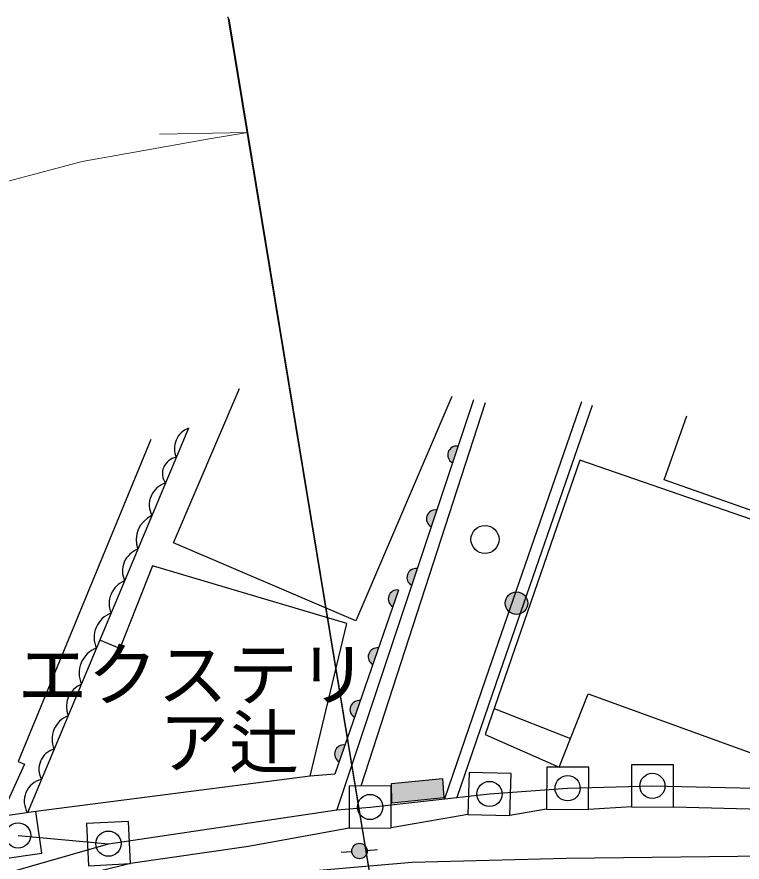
# Model space of a CAD drawing. Units: millimetres at full size, sheet at 1:1000; details may follow other scales. Extents: x 40000 to 680000, y 20000 to 380000.
# Drawn here: x 97858 to 123736, y 288611 to 318760 of the extents above; entities that cross this region are included whole.
import ezdxf
from ezdxf.enums import TextEntityAlignment as Align

# ---------------------------------------------------------------- set-up
doc = ezdxf.new("R2010")
doc.units = ezdxf.units.MM
doc.header["$LTSCALE"] = 1000
for name, color, linetype, lineweight in [('M-BGD', 7, 'Continuous', 25), ('M-BGD-EXST', 7, 'Continuous', 25), ('M-BMK-OTRS', 5, 'Continuous', 25), ('M-STR-HTXT', 7, 'Continuous', 13), ('M-STR-STRC', 7, 'Continuous', 25)]:
    doc.layers.add(name, color=color, linetype=linetype, lineweight=lineweight)
doc.layers.add('M-BMK-HTXT', color=7, linetype='Continuous')
doc.styles.add('ＭＳ ゴシック', font='')
doc.styles.get('ＭＳ ゴシック').set_extended_font_data('MS Gothic')

msp = doc.modelspace()

# ---------------------------------------------------------------- hatches: boundary and pattern name
at = {"layer": 'M-BGD'}
for points in [[(113400, 302855), (113598, 303449, 0.84072)], [(112640, 300575), (112838, 301169, 0.84072)], [(111943, 298486), (112141, 299080, 0.84072)], [(111273, 297722), (111478, 298313, 0.84072)], [(110558, 295656), (110763, 296247, 0.84072)], [(109908, 293778), (110112, 294370, 0.84072)], [(109358, 292192), (109563, 292783, 0.84072)], [(109808, 288981, 1), (110356, 289029, 1)]]:
    msp.add_hatch(color=256, dxfattribs=at).paths.add_polyline_path(points)
at = {"layer": 'M-STR-STRC'}
for points in [[(115668, 297446, 0.41421), (116086, 297828, 0.41421), (115704, 298246, 1)], [(113051, 291598), (113090, 290903), (111238, 290711), (111225, 291418)]]:
    msp.add_hatch(color=256, dxfattribs=at).paths.add_polyline_path(points)

# ---------------------------------------------------------------- linework, layer by layer
at = {"layer": 'M-BGD'}
for p, q in [((114150, 305104), (109272, 290478)), ((110142, 291326), (114577, 305009)), ((103979, 304090), (98238, 290370)), ((114890, 294089), (117614, 293020)), ((116757, 290499), (115451, 290272)), ((119784, 290578), (118257, 290492)), ((124450, 290490), (121284, 290575)), ((113952, 290311), (111212, 289827)), ((97900, 289563), (101124, 289268)), ((109808, 288981), (109434, 288948)), ((110356, 289029), (110729, 289061))]:
    msp.add_line(p, q, dxfattribs=at)
for points in [[(113377, 305221), (109953, 297211), (103441, 299994), (105797, 305506)], [(118011, 305026), (114716, 295512), (113121, 290867)], [(118389, 304895), (115094, 295381), (113560, 290915)], [(129152, 303962), (128486, 301777), (127969, 301934), (127376, 299988), (120960, 302250), (121764, 304533)], [(102635, 303687), (97899, 292199), (98133, 292103), (97003, 289647), (89329, 293199), (89687, 293960), (81214, 297546)], [(108328, 291678), (109629, 297126), (102694, 299178), (101531, 296225), (100814, 296525)], [(111478, 298313), (109204, 291748), (108328, 291678), (98535, 290414)], [(87299, 284477), (94517, 287067), (96928, 288061), (101124, 289268), (109272, 290478), (110461, 290576), (114721, 291041), (117511, 291246), (120535, 291327), (125217, 291222), (127718, 291154), (154829, 289097), (176327, 287399)], [(109712, 289825), (106124, 289166), (101909, 288555), (98547, 287724), (97815, 287479)]]:
    msp.add_lwpolyline(points, dxfattribs=at)
for points in [[(127613, 299612), (117948, 302949), (114569, 293161), (117212, 291997), (118239, 294616), (124837, 292226)], [(118264, 291992), (116764, 291999), (116757, 290499), (118257, 290492)], [(121287, 292075), (119787, 292078), (119784, 290578), (121284, 290575)], [(115491, 291771), (113991, 291811), (113952, 290311), (115451, 290272)], [(111210, 291327), (109710, 291325), (109712, 289825), (111212, 289827)], [(98535, 290414), (97050, 290197), (97266, 288713), (98751, 288929)], [(101837, 290053), (100339, 289982), (100410, 288483), (101909, 288555)]]:
    msp.add_lwpolyline(points, close=True, dxfattribs=at)
for centre, radius in [((117511, 291246), 450), ((120535, 291327), 450), ((114721, 291041), 450), ((110461, 290576), 450), ((97900, 289563), 450), ((101124, 289268), 450), ((110082, 289005), 275)]:
    msp.add_circle(centre, radius, dxfattribs=at)
for centre, radius, start, end in [((104265, 303356), 787, 111.293, 203.2912), ((113551, 303135), 318, 81.4484, 241.6661), ((103634, 302468), 584, 99.0536, 215.5307), ((103390, 301354), 809, 106.5978, 207.9865), ((103084, 300096), 969, 114.9147, 199.6696), ((112791, 300855), 318, 81.4484, 241.6661), ((102453, 298991), 828, 109.9029, 204.6814), ((112094, 298765), 318, 81.4484, 241.6661), ((102009, 297842), 860, 110.9715, 203.6128), ((111427, 298000), 318, 80.7901, 241.0078), ((101555, 296619), 940, 110.8145, 203.7697), ((101016, 295355), 941, 109.9746, 204.6097), ((110712, 295934), 318, 80.7901, 241.0078), ((100510, 294148), 887, 113.2099, 201.3744), ((110062, 294056), 318, 80.7901, 241.0078), ((99995, 292999), 882, 110.615, 203.9692), ((109512, 292470), 318, 80.7901, 241.0078), ((99392, 291920), 749, 105.7707, 208.8136), ((98912, 290787), 792, 102.8883, 211.696)]:
    msp.add_arc(centre, radius, start, end, dxfattribs=at)
at = {"layer": 'M-BGD-EXST'}
msp.add_circle((114562, 300119), 500, dxfattribs=at)
at = {"layer": 'M-BMK-OTRS'}
msp.add_line((111050, 284600), (105397, 318760), dxfattribs=at)
at = {"layer": 'M-STR-HTXT'}
for p, q in [((111050, 284600), (105433, 318688)), ((106093, 314639), (102949, 314576)), ((104788, 314427), (106093, 314639)), ((100191, 313602), (104788, 314427)), ((93511, 311834), (100191, 313602))]:
    msp.add_line(p, q, dxfattribs=at)
at = {"layer": 'M-STR-STRC'}
for p, q in [((111225, 291418), (113051, 291598)), ((113051, 291598), (113090, 290903)), ((111238, 290711), (111225, 291418)), ((113090, 290903), (111238, 290711))]:
    msp.add_line(p, q, dxfattribs=at)
msp.add_lwpolyline([(88410, 282095), (96838, 285416), (101564, 286779), (108509, 288305), (111963, 288606), (117462, 288753), (125625, 288845), (132484, 288346), (142227, 287603), (147729, 287163), (156295, 286471), (165986, 285727), (173759, 285069), (175319, 285128), (176432, 285670), (177054, 286627)], dxfattribs=at)
msp.add_circle((115686, 297846), 400, dxfattribs=at)

# ---------------------------------------------------------------- texts
at = {"layer": 'M-BMK-HTXT', "style": 'ＭＳ ゴシック'}
for s, p in [('エクステリ', (97881, 293838)), ('ア辻', (102923, 291427))]:
    msp.add_text(s, height=1833, dxfattribs=at).set_placement(p, align=Align.BOTTOM_LEFT)

doc.saveas('drawing.dxf')
